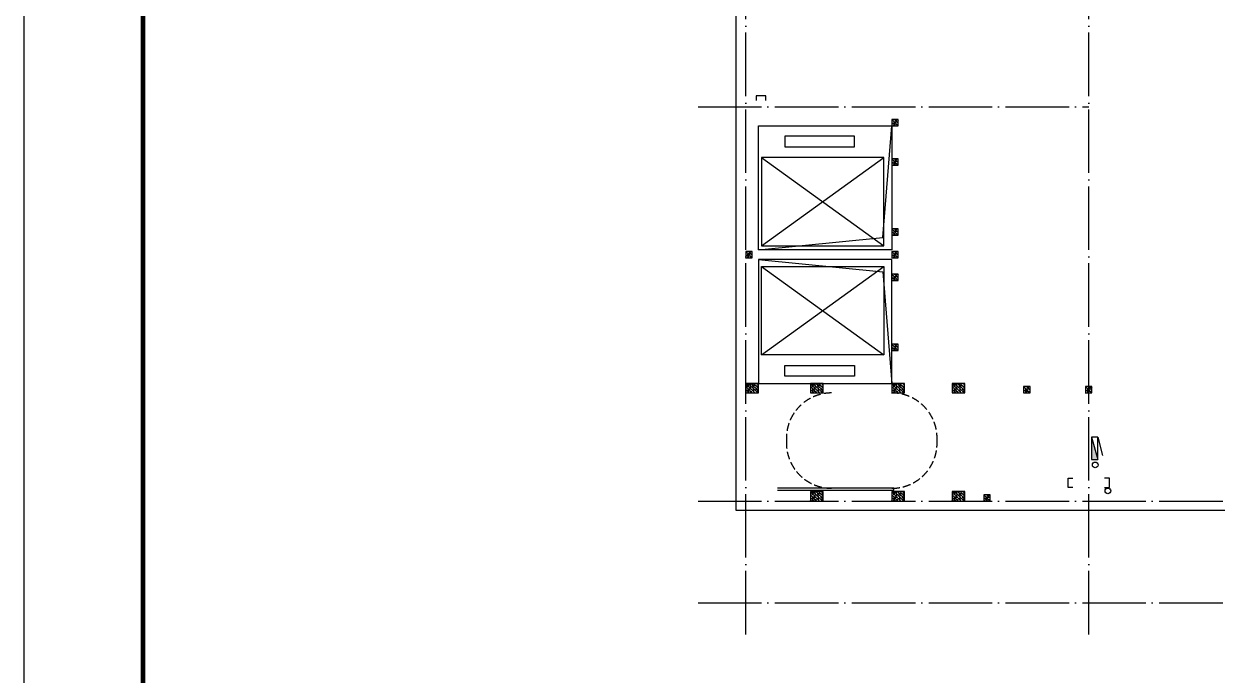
# Model space of a CAD drawing. Extents: x 6843040 to 15500510, y -6507076 to -4940511.
# Drawn here: x 8344932 to 8382504, y -5555980 to -5535491 of the extents above; entities that cross this region are included whole.
import ezdxf

# ---------------------------------------------------------------- set-up
doc = ezdxf.new("R2010")
doc.units = 0
doc.header["$LTSCALE"] = 1000
doc.header["$MEASUREMENT"] = 0
doc.linetypes.add('DASH', pattern=[0.35, 0.25, -0.1])
doc.linetypes.add('DOTE', pattern=[2.42, 2, -0.2, 0.02, -0.2])
for name, color, linetype in [('COLUMN', 10, 'Continuous'), ('DOTE', 8, 'DOTE'), ('E_LINE_6', 11, 'Continuous'), ('EQUIP_消火栓', 7, 'Continuous'), ('EVTR', 2, 'Continuous'), ('FLOOR', 9, 'Continuous'), ('plan-1', 40, 'Continuous'), ('PUB_HATCH', 8, 'Continuous'), ('PUB_TITLE', 4, 'Continuous'), ('S_SURFACE', 6, 'Continuous'), ('STAIR', 2, 'Continuous'), ('VPIPE-消防', 1, 'Continuous'), ('VPIPE-雨水', 4, 'Continuous'), ('建筑细线', 5, 'Continuous')]:
    doc.layers.add(name, color=color, linetype=linetype)

# ---------------------------------------------------------------- blocks, each defined once
blk = doc.blocks.new('3~4构造柱')
at = {"layer": 'PUB_HATCH'}
h = blk.add_hatch(dxfattribs=at)
h.set_pattern_fill('钢筋混凝土', color=256, scale=25, angle=90, style=0)
h.set_pattern_definition([(134.999998, (-1437775.3, -35807.36), (-44.194175, -44.194172), []), (140, (-1437775.3, -35807.36), (15.68804, 179.315045), [18.75, -206.25]), (85, (-1437775.3, -35807.36), (-188.048035, -34.68783), [15, -165]), (190.4514, (-1437774, -35792.42), (-172.35988, 144.62735), [15.93505, -175.28553]), (136.1842, (-1437825.3, -35807.36), (41.37976, 266.81026), [28.125, -309.375]), (186.6356, (-1437821.85, -35785.13), (-243.52946, 233.66568), [23.90257, -262.92825]), (81.1842, (-1437825.3, -35807.36), (-243.52964, 233.6655), [22.5, -247.5]), (111, (-1437812.8, -35782.36), (100.65473, 149.22676), [18.75, -206.25]), (56, (-1437812.8, -35782.36), (-181.28751, 60.82884), [15, -165]), (161.4514, (-1437804.41, -35769.93), (-80.63262, 210.05566), [15.93505, -175.28553]), (127.499998, (-1437775.3, -35807.36), (-83.223463, 3.039967), [0, -163, 0, -167.5, 0, -165.625]), (97.499998, (-1437775.3, -35807.36), (-98.602926, 65.767388), [0, -95.5, 0, -159.25, 0, -63.125]), (57.499998, (-1437775.3, -35863.11), (5.638722, 133.455609), [0, -62.5, 0, -195, 0, -258.75]), (47.499998, (-1437775.3, -35888.11), (-25.02624, 145.796543), [0, -81.25, 0, -129.5, 0, -183.75])])
edge = h.paths.add_edge_path()
edge.add_line((-1131359, 231674), (-1131559, 231674))
edge.add_line((-1131359, 231674), (-1131359, 231874))
edge.add_line((-1131359, 231874), (-1131559, 231874))
edge.add_line((-1131559, 231874), (-1131559, 231674))
h = blk.add_hatch(dxfattribs=at)
h.set_pattern_fill('钢筋混凝土', color=256, scale=25, angle=90, style=0)
h.set_pattern_definition([(134.999998, (-1437775.3, -37042.36), (-44.194175, -44.194172), []), (140, (-1437775.3, -37042.36), (15.68804, 179.315045), [18.75, -206.25]), (85, (-1437775.3, -37042.36), (-188.048035, -34.68783), [15, -165]), (190.4514, (-1437774, -37027.42), (-172.35988, 144.62735), [15.93505, -175.28553]), (136.1842, (-1437825.3, -37042.36), (41.37976, 266.81026), [28.125, -309.375]), (186.6356, (-1437821.85, -37020.13), (-243.52946, 233.66568), [23.90257, -262.92825]), (81.1842, (-1437825.3, -37042.36), (-243.52964, 233.6655), [22.5, -247.5]), (111, (-1437812.8, -37017.36), (100.65473, 149.22676), [18.75, -206.25]), (56, (-1437812.8, -37017.36), (-181.28751, 60.82884), [15, -165]), (161.4514, (-1437804.41, -37004.93), (-80.63262, 210.05566), [15.93505, -175.28553]), (127.499998, (-1437775.3, -37042.36), (-83.223463, 3.039967), [0, -163, 0, -167.5, 0, -165.625]), (97.499998, (-1437775.3, -37042.36), (-98.602926, 65.767388), [0, -95.5, 0, -159.25, 0, -63.125]), (57.499998, (-1437775.3, -37098.11), (5.638722, 133.455609), [0, -62.5, 0, -195, 0, -258.75]), (47.499998, (-1437775.3, -37123.11), (-25.02624, 145.796543), [0, -81.25, 0, -129.5, 0, -183.75])])
edge = h.paths.add_edge_path()
edge.add_line((-1131359, 230439), (-1131559, 230439))
edge.add_line((-1131359, 230439), (-1131359, 230639))
edge.add_line((-1131359, 230639), (-1131559, 230639))
edge.add_line((-1131559, 230639), (-1131559, 230439))
h = blk.add_hatch(dxfattribs=at)
h.set_pattern_fill('钢筋混凝土', color=256, scale=25, angle=90, style=0)
h.set_pattern_definition([(134.999998, (-1437775.3, -39242.36), (-44.194175, -44.194172), []), (140, (-1437775.3, -39242.36), (15.68804, 179.315045), [18.75, -206.25]), (85, (-1437775.3, -39242.36), (-188.048035, -34.68783), [15, -165]), (190.4514, (-1437774, -39227.42), (-172.35988, 144.62735), [15.93505, -175.28553]), (136.1842, (-1437825.3, -39242.36), (41.37976, 266.81026), [28.125, -309.375]), (186.6356, (-1437821.85, -39220.13), (-243.52946, 233.66568), [23.90257, -262.92825]), (81.1842, (-1437825.3, -39242.36), (-243.52964, 233.6655), [22.5, -247.5]), (111, (-1437812.8, -39217.36), (100.65473, 149.22676), [18.75, -206.25]), (56, (-1437812.8, -39217.36), (-181.28751, 60.82884), [15, -165]), (161.4514, (-1437804.42, -39204.93), (-80.63262, 210.05566), [15.93505, -175.28553]), (127.499998, (-1437775.3, -39242.36), (-83.223463, 3.039967), [0, -163, 0, -167.5, 0, -165.625]), (97.499998, (-1437775.3, -39242.36), (-98.602926, 65.767388), [0, -95.5, 0, -159.25, 0, -63.125]), (57.499998, (-1437775.3, -39298.11), (5.638722, 133.455609), [0, -62.5, 0, -195, 0, -258.75]), (47.499998, (-1437775.3, -39323.11), (-25.02624, 145.796543), [0, -81.25, 0, -129.5, 0, -183.75])])
edge = h.paths.add_edge_path()
edge.add_line((-1131359, 228239), (-1131559, 228239))
edge.add_line((-1131359, 228239), (-1131359, 228439))
edge.add_line((-1131359, 228439), (-1131559, 228439))
edge.add_line((-1131559, 228439), (-1131559, 228239))
h = blk.add_hatch(dxfattribs=at)
h.set_pattern_fill('钢筋混凝土', color=256, scale=25, angle=90, style=0)
h.set_pattern_definition([(134.999998, (-1442375.3, -39957.36), (-44.194175, -44.194172), []), (140, (-1442375.3, -39957.36), (15.68804, 179.315045), [18.75, -206.25]), (85, (-1442375.3, -39957.36), (-188.048035, -34.68783), [15, -165]), (190.4514, (-1442374, -39942.42), (-172.35988, 144.62735), [15.93505, -175.28553]), (136.1842, (-1442425.3, -39957.36), (41.37976, 266.81026), [28.125, -309.375]), (186.6356, (-1442421.85, -39935.13), (-243.52946, 233.66568), [23.90257, -262.92825]), (81.1842, (-1442425.3, -39957.36), (-243.52964, 233.6655), [22.5, -247.5]), (111, (-1442412.8, -39932.36), (100.65473, 149.22676), [18.75, -206.25]), (56, (-1442412.8, -39932.36), (-181.28751, 60.82884), [15, -165]), (161.4514, (-1442404.41, -39919.93), (-80.63262, 210.05566), [15.93505, -175.28553]), (127.499998, (-1442375.3, -39957.36), (-83.223463, 3.039967), [0, -163, 0, -167.5, 0, -165.625]), (97.499998, (-1442375.3, -39957.36), (-98.602926, 65.767388), [0, -95.5, 0, -159.25, 0, -63.125]), (57.499998, (-1442375.3, -40013.11), (5.638722, 133.455609), [0, -62.5, 0, -195, 0, -258.75]), (47.499998, (-1442375.3, -40038.11), (-25.02624, 145.796543), [0, -81.25, 0, -129.5, 0, -183.75])])
edge = h.paths.add_edge_path()
edge.add_line((-1135959, 227524), (-1136159, 227524))
edge.add_line((-1135959, 227524), (-1135959, 227724))
edge.add_line((-1135959, 227724), (-1136159, 227724))
edge.add_line((-1136159, 227724), (-1136159, 227524))
h = blk.add_hatch(dxfattribs=at)
h.set_pattern_fill('钢筋混凝土', color=256, scale=25, angle=90, style=0)
h.set_pattern_definition([(134.999998, (-1437775.3, -39957.36), (-44.194175, -44.194172), []), (140, (-1437775.3, -39957.36), (15.68804, 179.315045), [18.75, -206.25]), (85, (-1437775.3, -39957.36), (-188.048035, -34.68783), [15, -165]), (190.4514, (-1437774, -39942.42), (-172.35988, 144.62735), [15.93505, -175.28553]), (136.1842, (-1437825.3, -39957.36), (41.37976, 266.81026), [28.125, -309.375]), (186.6356, (-1437821.85, -39935.13), (-243.52946, 233.66568), [23.90257, -262.92825]), (81.1842, (-1437825.3, -39957.36), (-243.52964, 233.6655), [22.5, -247.5]), (111, (-1437812.8, -39932.36), (100.65473, 149.22676), [18.75, -206.25]), (56, (-1437812.8, -39932.36), (-181.28751, 60.82884), [15, -165]), (161.4514, (-1437804.41, -39919.93), (-80.63262, 210.05566), [15.93505, -175.28553]), (127.499998, (-1437775.3, -39957.36), (-83.223463, 3.039967), [0, -163, 0, -167.5, 0, -165.625]), (97.499998, (-1437775.3, -39957.36), (-98.602926, 65.767388), [0, -95.5, 0, -159.25, 0, -63.125]), (57.499998, (-1437775.3, -40013.11), (5.638722, 133.455609), [0, -62.5, 0, -195, 0, -258.75]), (47.499998, (-1437775.3, -40038.11), (-25.02624, 145.796543), [0, -81.25, 0, -129.5, 0, -183.75])])
edge = h.paths.add_edge_path()
edge.add_line((-1131359, 227524), (-1131559, 227524))
edge.add_line((-1131359, 227524), (-1131359, 227724))
edge.add_line((-1131359, 227724), (-1131559, 227724))
edge.add_line((-1131559, 227724), (-1131559, 227524))
h = blk.add_hatch(dxfattribs=at)
h.set_pattern_fill('钢筋混凝土', color=256, scale=25, angle=90, style=0)
h.set_pattern_definition([(134.999998, (-1437775.3, -40672.36), (-44.194175, -44.194172), []), (140, (-1437775.3, -40672.36), (15.68804, 179.315045), [18.75, -206.25]), (85, (-1437775.3, -40672.36), (-188.048035, -34.68783), [15, -165]), (190.4514, (-1437774, -40657.42), (-172.35988, 144.62735), [15.93505, -175.28553]), (136.1842, (-1437825.3, -40672.36), (41.37976, 266.81026), [28.125, -309.375]), (186.6356, (-1437821.85, -40650.13), (-243.52946, 233.66568), [23.90257, -262.92825]), (81.1842, (-1437825.3, -40672.36), (-243.52964, 233.6655), [22.5, -247.5]), (111, (-1437812.8, -40647.36), (100.65473, 149.22676), [18.75, -206.25]), (56, (-1437812.8, -40647.36), (-181.28751, 60.82884), [15, -165]), (161.4514, (-1437804.41, -40634.93), (-80.63262, 210.05566), [15.93505, -175.28553]), (127.499998, (-1437775.3, -40672.36), (-83.223463, 3.039967), [0, -163, 0, -167.5, 0, -165.625]), (97.499998, (-1437775.3, -40672.36), (-98.602926, 65.767388), [0, -95.5, 0, -159.25, 0, -63.125]), (57.499998, (-1437775.3, -40728.11), (5.638722, 133.455609), [0, -62.5, 0, -195, 0, -258.75]), (47.499998, (-1437775.3, -40753.11), (-25.02624, 145.796543), [0, -81.25, 0, -129.5, 0, -183.75])])
edge = h.paths.add_edge_path()
edge.add_line((-1131359, 226809), (-1131559, 226809))
edge.add_line((-1131359, 226809), (-1131359, 227009))
edge.add_line((-1131359, 227009), (-1131559, 227009))
edge.add_line((-1131559, 227009), (-1131559, 226809))
h = blk.add_hatch(dxfattribs=at)
h.set_pattern_fill('钢筋混凝土', color=256, scale=25, angle=90, style=0)
h.set_pattern_definition([(134.999998, (-1437775.3, -42872.36), (-44.194175, -44.194172), []), (140, (-1437775.3, -42872.36), (15.68804, 179.315045), [18.75, -206.25]), (85, (-1437775.3, -42872.36), (-188.048035, -34.68783), [15, -165]), (190.4514, (-1437774, -42857.42), (-172.35988, 144.62735), [15.93505, -175.28553]), (136.1842, (-1437825.3, -42872.36), (41.37976, 266.81026), [28.125, -309.375]), (186.6356, (-1437821.85, -42850.13), (-243.52946, 233.66568), [23.90257, -262.92825]), (81.1842, (-1437825.3, -42872.36), (-243.52964, 233.6655), [22.5, -247.5]), (111, (-1437812.8, -42847.36), (100.65473, 149.22676), [18.75, -206.25]), (56, (-1437812.8, -42847.36), (-181.28751, 60.82884), [15, -165]), (161.4514, (-1437804.42, -42834.93), (-80.63262, 210.05566), [15.93505, -175.28553]), (127.499998, (-1437775.3, -42872.36), (-83.223463, 3.039967), [0, -163, 0, -167.5, 0, -165.625]), (97.499998, (-1437775.3, -42872.36), (-98.602926, 65.767388), [0, -95.5, 0, -159.25, 0, -63.125]), (57.499998, (-1437775.3, -42928.11), (5.638722, 133.455609), [0, -62.5, 0, -195, 0, -258.75]), (47.499998, (-1437775.3, -42953.11), (-25.02624, 145.796543), [0, -81.25, 0, -129.5, 0, -183.75])])
edge = h.paths.add_edge_path()
edge.add_line((-1131359, 224609), (-1131559, 224609))
edge.add_line((-1131359, 224609), (-1131359, 224809))
edge.add_line((-1131359, 224809), (-1131559, 224809))
edge.add_line((-1131559, 224809), (-1131559, 224609))
h = blk.add_hatch(dxfattribs=at)
h.set_pattern_fill('钢筋混凝土', color=256, scale=25, angle=90, style=0)
h.set_pattern_definition([(134.999998, (-1442375.3, -44207.36), (-44.194175, -44.194172), []), (140, (-1442375.3, -44207.36), (15.68804, 179.315045), [18.75, -206.25]), (85, (-1442375.3, -44207.36), (-188.048035, -34.68783), [15, -165]), (190.4514, (-1442374, -44192.42), (-172.35988, 144.62735), [15.93505, -175.28553]), (136.1842, (-1442425.3, -44207.36), (41.37976, 266.81026), [28.125, -309.375]), (186.6356, (-1442421.85, -44185.13), (-243.52946, 233.66568), [23.90257, -262.92825]), (81.1842, (-1442425.3, -44207.36), (-243.52964, 233.6655), [22.5, -247.5]), (111, (-1442412.8, -44182.36), (100.65473, 149.22676), [18.75, -206.25]), (56, (-1442412.8, -44182.36), (-181.28751, 60.82884), [15, -165]), (161.4514, (-1442404.42, -44169.93), (-80.63262, 210.05566), [15.93505, -175.28553]), (127.499998, (-1442375.3, -44207.36), (-83.223463, 3.039967), [0, -163, 0, -167.5, 0, -165.625]), (97.499998, (-1442375.3, -44207.36), (-98.602926, 65.767388), [0, -95.5, 0, -159.25, 0, -63.125]), (57.499998, (-1442375.3, -44263.11), (5.638722, 133.455609), [0, -62.5, 0, -195, 0, -258.75]), (47.499998, (-1442375.3, -44288.11), (-25.02624, 145.796543), [0, -81.25, 0, -129.5, 0, -183.75])])
edge = h.paths.add_edge_path()
edge.add_line((-1135759, 223274), (-1136159, 223274))
edge.add_line((-1135759, 223274), (-1135759, 223574))
edge.add_line((-1135759, 223574), (-1136159, 223574))
edge.add_line((-1136159, 223574), (-1136159, 223274))
h = blk.add_hatch(dxfattribs=at)
h.set_pattern_fill('钢筋混凝土', color=256, scale=25, angle=90, style=0)
h.set_pattern_definition([(134.999998, (-1440335.3, -44207.36), (-44.194175, -44.194172), []), (140, (-1440335.3, -44207.36), (15.68804, 179.315045), [18.75, -206.25]), (85, (-1440335.3, -44207.36), (-188.048035, -34.68783), [15, -165]), (190.4514, (-1440334, -44192.42), (-172.35988, 144.62735), [15.93505, -175.28553]), (136.1842, (-1440385.3, -44207.36), (41.37976, 266.81026), [28.125, -309.375]), (186.6356, (-1440381.85, -44185.13), (-243.52946, 233.66568), [23.90257, -262.92825]), (81.1842, (-1440385.3, -44207.36), (-243.52964, 233.6655), [22.5, -247.5]), (111, (-1440372.8, -44182.36), (100.65473, 149.22676), [18.75, -206.25]), (56, (-1440372.8, -44182.36), (-181.28751, 60.82884), [15, -165]), (161.4514, (-1440364.42, -44169.93), (-80.63262, 210.05566), [15.93505, -175.28553]), (127.499998, (-1440335.3, -44207.36), (-83.223463, 3.039967), [0, -163, 0, -167.5, 0, -165.625]), (97.499998, (-1440335.3, -44207.36), (-98.602926, 65.767388), [0, -95.5, 0, -159.25, 0, -63.125]), (57.499998, (-1440335.3, -44263.11), (5.638722, 133.455609), [0, -62.5, 0, -195, 0, -258.75]), (47.499998, (-1440335.3, -44288.11), (-25.02624, 145.796543), [0, -81.25, 0, -129.5, 0, -183.75])])
edge = h.paths.add_edge_path()
edge.add_line((-1133719, 223274), (-1134119, 223274))
edge.add_line((-1133719, 223274), (-1133719, 223574))
edge.add_line((-1133719, 223574), (-1134119, 223574))
edge.add_line((-1134119, 223574), (-1134119, 223274))
h = blk.add_hatch(dxfattribs=at)
h.set_pattern_fill('钢筋混凝土', color=256, scale=25, angle=90, style=0)
h.set_pattern_definition([(134.999998, (-1437775.3, -44207.36), (-44.194175, -44.194172), []), (140, (-1437775.3, -44207.36), (15.68804, 179.315045), [18.75, -206.25]), (85, (-1437775.3, -44207.36), (-188.048035, -34.68783), [15, -165]), (190.4514, (-1437774, -44192.42), (-172.35988, 144.62735), [15.93505, -175.28553]), (136.1842, (-1437825.3, -44207.36), (41.37976, 266.81026), [28.125, -309.375]), (186.6356, (-1437821.85, -44185.13), (-243.52946, 233.66568), [23.90257, -262.92825]), (81.1842, (-1437825.3, -44207.36), (-243.52964, 233.6655), [22.5, -247.5]), (111, (-1437812.8, -44182.36), (100.65473, 149.22676), [18.75, -206.25]), (56, (-1437812.8, -44182.36), (-181.28751, 60.82884), [15, -165]), (161.4514, (-1437804.42, -44169.93), (-80.63262, 210.05566), [15.93505, -175.28553]), (127.499998, (-1437775.3, -44207.36), (-83.223463, 3.039967), [0, -163, 0, -167.5, 0, -165.625]), (97.499998, (-1437775.3, -44207.36), (-98.602926, 65.767388), [0, -95.5, 0, -159.25, 0, -63.125]), (57.499998, (-1437775.3, -44263.11), (5.638722, 133.455609), [0, -62.5, 0, -195, 0, -258.75]), (47.499998, (-1437775.3, -44288.11), (-25.02624, 145.796543), [0, -81.25, 0, -129.5, 0, -183.75])])
edge = h.paths.add_edge_path()
edge.add_line((-1131159, 223274), (-1131559, 223274))
edge.add_line((-1131159, 223274), (-1131159, 223574))
edge.add_line((-1131159, 223574), (-1131559, 223574))
edge.add_line((-1131559, 223574), (-1131559, 223274))
h = blk.add_hatch(dxfattribs=at)
h.set_pattern_fill('钢筋混凝土', color=256, scale=25, angle=90, style=0)
h.set_pattern_definition([(134.999998, (-1435875.3, -44207.36), (-44.194175, -44.194172), []), (140, (-1435875.3, -44207.36), (15.68804, 179.315045), [18.75, -206.25]), (85, (-1435875.3, -44207.36), (-188.048035, -34.68783), [15, -165]), (190.4514, (-1435874, -44192.42), (-172.35988, 144.62735), [15.93505, -175.28553]), (136.1842, (-1435925.3, -44207.36), (41.37976, 266.81026), [28.125, -309.375]), (186.6356, (-1435921.85, -44185.13), (-243.52946, 233.66568), [23.90257, -262.92825]), (81.1842, (-1435925.3, -44207.36), (-243.52964, 233.6655), [22.5, -247.5]), (111, (-1435912.8, -44182.36), (100.65473, 149.22676), [18.75, -206.25]), (56, (-1435912.8, -44182.36), (-181.28751, 60.82884), [15, -165]), (161.4514, (-1435904.42, -44169.93), (-80.63262, 210.05566), [15.93505, -175.28553]), (127.499998, (-1435875.3, -44207.36), (-83.223463, 3.039967), [0, -163, 0, -167.5, 0, -165.625]), (97.499998, (-1435875.3, -44207.36), (-98.602926, 65.767388), [0, -95.5, 0, -159.25, 0, -63.125]), (57.499998, (-1435875.3, -44263.11), (5.638722, 133.455609), [0, -62.5, 0, -195, 0, -258.75]), (47.499998, (-1435875.3, -44288.11), (-25.02624, 145.796543), [0, -81.25, 0, -129.5, 0, -183.75])])
edge = h.paths.add_edge_path()
edge.add_line((-1129259, 223274), (-1129659, 223274))
edge.add_line((-1129259, 223274), (-1129259, 223574))
edge.add_line((-1129259, 223574), (-1129659, 223574))
edge.add_line((-1129659, 223574), (-1129659, 223274))
h = blk.add_hatch(dxfattribs=at)
h.set_pattern_fill('钢筋混凝土', color=256, scale=25, angle=90, style=0)
h.set_pattern_definition([(134.999998, (-1433625.3, -44207.36), (-44.194175, -44.194172), []), (140, (-1433625.3, -44207.36), (15.68804, 179.315045), [18.75, -206.25]), (85, (-1433625.3, -44207.36), (-188.048035, -34.68783), [15, -165]), (190.4514, (-1433624, -44192.42), (-172.35988, 144.62735), [15.93505, -175.28553]), (136.1842, (-1433675.3, -44207.36), (41.37976, 266.81026), [28.125, -309.375]), (186.6356, (-1433671.85, -44185.13), (-243.52946, 233.66568), [23.90257, -262.92825]), (81.1842, (-1433675.3, -44207.36), (-243.52964, 233.6655), [22.5, -247.5]), (111, (-1433662.8, -44182.36), (100.65473, 149.22676), [18.75, -206.25]), (56, (-1433662.8, -44182.36), (-181.28751, 60.82884), [15, -165]), (161.4514, (-1433654.41, -44169.93), (-80.63262, 210.05566), [15.93505, -175.28553]), (127.499998, (-1433625.3, -44207.36), (-83.223463, 3.039967), [0, -163, 0, -167.5, 0, -165.625]), (97.499998, (-1433625.3, -44207.36), (-98.602926, 65.767388), [0, -95.5, 0, -159.25, 0, -63.125]), (57.499998, (-1433625.3, -44263.11), (5.638722, 133.455609), [0, -62.5, 0, -195, 0, -258.75]), (47.499998, (-1433625.3, -44288.11), (-25.02624, 145.796543), [0, -81.25, 0, -129.5, 0, -183.75])])
edge = h.paths.add_edge_path()
edge.add_line((-1127209, 223274), (-1127409, 223274))
edge.add_line((-1127209, 223274), (-1127209, 223474))
edge.add_line((-1127209, 223474), (-1127409, 223474))
edge.add_line((-1127409, 223474), (-1127409, 223274))
h = blk.add_hatch(dxfattribs=at)
h.set_pattern_fill('钢筋混凝土', color=256, scale=25, angle=90, style=0)
h.set_pattern_definition([(134.999998, (-1431675.3, -44207.36), (-44.194175, -44.194172), []), (140, (-1431675.3, -44207.36), (15.68804, 179.315045), [18.75, -206.25]), (85, (-1431675.3, -44207.36), (-188.048035, -34.68783), [15, -165]), (190.4514, (-1431674, -44192.42), (-172.35988, 144.62735), [15.93505, -175.28553]), (136.1842, (-1431725.3, -44207.36), (41.37976, 266.81026), [28.125, -309.375]), (186.6356, (-1431721.85, -44185.13), (-243.52946, 233.66568), [23.90257, -262.92825]), (81.1842, (-1431725.3, -44207.36), (-243.52964, 233.6655), [22.5, -247.5]), (111, (-1431712.8, -44182.36), (100.65473, 149.22676), [18.75, -206.25]), (56, (-1431712.8, -44182.36), (-181.28751, 60.82884), [15, -165]), (161.4514, (-1431704.41, -44169.93), (-80.63262, 210.05566), [15.93505, -175.28553]), (127.499998, (-1431675.3, -44207.36), (-83.223463, 3.039967), [0, -163, 0, -167.5, 0, -165.625]), (97.499998, (-1431675.3, -44207.36), (-98.602926, 65.767388), [0, -95.5, 0, -159.25, 0, -63.125]), (57.499998, (-1431675.3, -44263.11), (5.638722, 133.455609), [0, -62.5, 0, -195, 0, -258.75]), (47.499998, (-1431675.3, -44288.11), (-25.02624, 145.796543), [0, -81.25, 0, -129.5, 0, -183.75])])
edge = h.paths.add_edge_path()
edge.add_line((-1125259, 223274), (-1125459, 223274))
edge.add_line((-1125259, 223274), (-1125259, 223474))
edge.add_line((-1125259, 223474), (-1125459, 223474))
edge.add_line((-1125459, 223474), (-1125459, 223274))
h = blk.add_hatch(dxfattribs=at)
h.set_pattern_fill('钢筋混凝土', color=256, scale=25, angle=90, style=0)
h.set_pattern_definition([(134.999998, (-1440335.3, -47607.36), (-44.194175, -44.194172), []), (140, (-1440335.3, -47607.36), (15.68804, 179.315045), [18.75, -206.25]), (85, (-1440335.3, -47607.36), (-188.048035, -34.68783), [15, -165]), (190.4514, (-1440334, -47592.42), (-172.35988, 144.62735), [15.93505, -175.28553]), (136.1842, (-1440385.3, -47607.36), (41.37976, 266.81026), [28.125, -309.375]), (186.6356, (-1440381.85, -47585.13), (-243.52946, 233.66568), [23.90257, -262.92825]), (81.1842, (-1440385.3, -47607.36), (-243.52964, 233.6655), [22.5, -247.5]), (111, (-1440372.8, -47582.36), (100.65473, 149.22676), [18.75, -206.25]), (56, (-1440372.8, -47582.36), (-181.28751, 60.82884), [15, -165]), (161.4514, (-1440364.42, -47569.93), (-80.63262, 210.05566), [15.93505, -175.28553]), (127.499998, (-1440335.3, -47607.36), (-83.223463, 3.039967), [0, -163, 0, -167.5, 0, -165.625]), (97.499998, (-1440335.3, -47607.36), (-98.602926, 65.767388), [0, -95.5, 0, -159.25, 0, -63.125]), (57.499998, (-1440335.3, -47663.11), (5.638722, 133.455609), [0, -62.5, 0, -195, 0, -258.75]), (47.499998, (-1440335.3, -47688.11), (-25.02624, 145.796543), [0, -81.25, 0, -129.5, 0, -183.75])])
edge = h.paths.add_edge_path()
edge.add_line((-1133719, 219874), (-1134119, 219874))
edge.add_line((-1133719, 219874), (-1133719, 220174))
edge.add_line((-1133719, 220174), (-1134119, 220174))
edge.add_line((-1134119, 220174), (-1134119, 219874))
h = blk.add_hatch(dxfattribs=at)
h.set_pattern_fill('钢筋混凝土', color=256, scale=25, angle=90, style=0)
h.set_pattern_definition([(134.999998, (-1437775.3, -47607.36), (-44.194175, -44.194172), []), (140, (-1437775.3, -47607.36), (15.68804, 179.315045), [18.75, -206.25]), (85, (-1437775.3, -47607.36), (-188.048035, -34.68783), [15, -165]), (190.4514, (-1437774, -47592.42), (-172.35988, 144.62735), [15.93505, -175.28553]), (136.1842, (-1437825.3, -47607.36), (41.37976, 266.81026), [28.125, -309.375]), (186.6356, (-1437821.85, -47585.13), (-243.52946, 233.66568), [23.90257, -262.92825]), (81.1842, (-1437825.3, -47607.36), (-243.52964, 233.6655), [22.5, -247.5]), (111, (-1437812.8, -47582.36), (100.65473, 149.22676), [18.75, -206.25]), (56, (-1437812.8, -47582.36), (-181.28751, 60.82884), [15, -165]), (161.4514, (-1437804.42, -47569.93), (-80.63262, 210.05566), [15.93505, -175.28553]), (127.499998, (-1437775.3, -47607.36), (-83.223463, 3.039967), [0, -163, 0, -167.5, 0, -165.625]), (97.499998, (-1437775.3, -47607.36), (-98.602926, 65.767388), [0, -95.5, 0, -159.25, 0, -63.125]), (57.499998, (-1437775.3, -47663.11), (5.638722, 133.455609), [0, -62.5, 0, -195, 0, -258.75]), (47.499998, (-1437775.3, -47688.11), (-25.02624, 145.796543), [0, -81.25, 0, -129.5, 0, -183.75])])
edge = h.paths.add_edge_path()
edge.add_line((-1131159, 219874), (-1131559, 219874))
edge.add_line((-1131159, 219874), (-1131159, 220174))
edge.add_line((-1131159, 220174), (-1131559, 220174))
edge.add_line((-1131559, 220174), (-1131559, 219874))
h = blk.add_hatch(dxfattribs=at)
h.set_pattern_fill('钢筋混凝土', color=256, scale=25, angle=90, style=0)
h.set_pattern_definition([(134.999998, (-1435875.3, -47607.36), (-44.194175, -44.194172), []), (140, (-1435875.3, -47607.36), (15.68804, 179.315045), [18.75, -206.25]), (85, (-1435875.3, -47607.36), (-188.048035, -34.68783), [15, -165]), (190.4514, (-1435874, -47592.42), (-172.35988, 144.62735), [15.93505, -175.28553]), (136.1842, (-1435925.3, -47607.36), (41.37976, 266.81026), [28.125, -309.375]), (186.6356, (-1435921.85, -47585.13), (-243.52946, 233.66568), [23.90257, -262.92825]), (81.1842, (-1435925.3, -47607.36), (-243.52964, 233.6655), [22.5, -247.5]), (111, (-1435912.8, -47582.36), (100.65473, 149.22676), [18.75, -206.25]), (56, (-1435912.8, -47582.36), (-181.28751, 60.82884), [15, -165]), (161.4514, (-1435904.42, -47569.93), (-80.63262, 210.05566), [15.93505, -175.28553]), (127.499998, (-1435875.3, -47607.36), (-83.223463, 3.039967), [0, -163, 0, -167.5, 0, -165.625]), (97.499998, (-1435875.3, -47607.36), (-98.602926, 65.767388), [0, -95.5, 0, -159.25, 0, -63.125]), (57.499998, (-1435875.3, -47663.11), (5.638722, 133.455609), [0, -62.5, 0, -195, 0, -258.75]), (47.499998, (-1435875.3, -47688.11), (-25.02624, 145.796543), [0, -81.25, 0, -129.5, 0, -183.75])])
edge = h.paths.add_edge_path()
edge.add_line((-1129259, 219874), (-1129659, 219874))
edge.add_line((-1129259, 219874), (-1129259, 220174))
edge.add_line((-1129259, 220174), (-1129659, 220174))
edge.add_line((-1129659, 220174), (-1129659, 219874))
h = blk.add_hatch(dxfattribs=at)
h.set_pattern_fill('钢筋混凝土', color=256, scale=25, angle=90, style=0)
h.set_pattern_definition([(134.999998, (-1434875.3, -47607.36), (-44.194175, -44.194172), []), (140, (-1434875.3, -47607.36), (15.68804, 179.315045), [18.75, -206.25]), (85, (-1434875.3, -47607.36), (-188.048035, -34.68783), [15, -165]), (190.4514, (-1434874, -47592.42), (-172.35988, 144.62735), [15.93505, -175.28553]), (136.1842, (-1434925.3, -47607.36), (41.37976, 266.81026), [28.125, -309.375]), (186.6356, (-1434921.85, -47585.13), (-243.52946, 233.66568), [23.90257, -262.92825]), (81.1842, (-1434925.3, -47607.36), (-243.52964, 233.6655), [22.5, -247.5]), (111, (-1434912.8, -47582.36), (100.65473, 149.22676), [18.75, -206.25]), (56, (-1434912.8, -47582.36), (-181.28751, 60.82884), [15, -165]), (161.4514, (-1434904.41, -47569.93), (-80.63262, 210.05566), [15.93505, -175.28553]), (127.499998, (-1434875.3, -47607.36), (-83.223463, 3.039967), [0, -163, 0, -167.5, 0, -165.625]), (97.499998, (-1434875.3, -47607.36), (-98.602926, 65.767388), [0, -95.5, 0, -159.25, 0, -63.125]), (57.499998, (-1434875.3, -47663.11), (5.638722, 133.455609), [0, -62.5, 0, -195, 0, -258.75]), (47.499998, (-1434875.3, -47688.11), (-25.02624, 145.796543), [0, -81.25, 0, -129.5, 0, -183.75])])
edge = h.paths.add_edge_path()
edge.add_line((-1128459, 219874), (-1128659, 219874))
edge.add_line((-1128459, 219874), (-1128459, 220074))
edge.add_line((-1128459, 220074), (-1128659, 220074))
edge.add_line((-1128659, 220074), (-1128659, 219874))
at = {"layer": 'COLUMN'}
for points in [[(-1131559, 231674), (-1131359, 231674), (-1131359, 231874), (-1131559, 231874)], [(-1131559, 230439), (-1131359, 230439), (-1131359, 230639), (-1131559, 230639)], [(-1131559, 228239), (-1131359, 228239), (-1131359, 228439), (-1131559, 228439)], [(-1136159, 227524), (-1135959, 227524), (-1135959, 227724), (-1136159, 227724)], [(-1131559, 227524), (-1131359, 227524), (-1131359, 227724), (-1131559, 227724)], [(-1131559, 226809), (-1131359, 226809), (-1131359, 227009), (-1131559, 227009)], [(-1131559, 224609), (-1131359, 224609), (-1131359, 224809), (-1131559, 224809)], [(-1136159, 223274), (-1135759, 223274), (-1135759, 223574), (-1136159, 223574)], [(-1134119, 223274), (-1133719, 223274), (-1133719, 223574), (-1134119, 223574)], [(-1131559, 223274), (-1131159, 223274), (-1131159, 223574), (-1131559, 223574)], [(-1129659, 223274), (-1129259, 223274), (-1129259, 223574), (-1129659, 223574)], [(-1127409, 223274), (-1127209, 223274), (-1127209, 223474), (-1127409, 223474)], [(-1125459, 223274), (-1125259, 223274), (-1125259, 223474), (-1125459, 223474)], [(-1134119, 219874), (-1133719, 219874), (-1133719, 220174), (-1134119, 220174)], [(-1131559, 219874), (-1131159, 219874), (-1131159, 220174), (-1131559, 220174)], [(-1129659, 219874), (-1129259, 219874), (-1129259, 220174), (-1129659, 220174)], [(-1128659, 219874), (-1128459, 219874), (-1128459, 220074), (-1128659, 220074)]]:
    blk.add_lwpolyline(points, close=True, dxfattribs=at)
blk = doc.blocks.new('$TWTSYS$00000508')
for p, q in [((-0.5, 0.5), (0.324, 1.224)), ((-0.5, 0.5), (-0.5, -0.5)), ((-0.5, -0.5), (0.5, 0.5)), ((0.5, 0.5), (-0.5, 0.5)), ((0.5, -0.5), (0.5, 0.5)), ((-0.5, -0.5), (0.5, -0.5))]:
    blk.add_line(p, q)
blk.add_solid([(0.5, -0.5), (0.5, 0.5), (-0.5, -0.5)])
blk = doc.blocks.new('三、四层排水消防0922')
at = {"layer": 'VPIPE-消防'}
blk.add_circle((8378665, -5549367), 90, dxfattribs=at)
at = {"layer": 'VPIPE-雨水'}
blk.add_circle((8379064, -5550183), 90, dxfattribs=at)
at = {"layer": 'EQUIP_消火栓', "xscale": -700, "yscale": -200, "zscale": 700, "rotation": 90}
blk.add_blockref('$TWTSYS$00000508', (8378647, -5548848), dxfattribs=at)

msp = doc.modelspace()

# ---------------------------------------------------------------- linework, layer by layer
msp.add_lwpolyline([(8420911.7, -5550802), (8367361.7, -5550802), (8367361.7, -5498852)])
at = {"layer": 'DOTE'}
for p, q in [((8367661.7, -5554702), (8367661.7, -5485702.5)), ((8378461.7, -5554702), (8378461.7, -5485702.5)), ((8366161.7, -5538102), (8378461.7, -5538102)), ((8366161.7, -5550502), (8499702.5, -5550502)), ((8366161.7, -5553702), (8499702.5, -5553702))]:
    msp.add_line(p, q, dxfattribs=at)
at = {"layer": 'E_LINE_6'}
for points in [[(8368061.7, -5542602), (8368061.7, -5538702), (8372261.7, -5538702), (8372261.7, -5542602), (8368061.7, -5542602), (8371973.3, -5542215.7), (8372261.7, -5538702)], [(8368061.7, -5542902), (8368061.7, -5546802), (8372261.7, -5546802), (8372261.7, -5542902), (8368061.7, -5542902), (8371973.3, -5543288.3), (8372261.7, -5546802)]]:
    msp.add_lwpolyline(points, dxfattribs=at)
at = {"layer": 'EVTR'}
for p, q in [((8368161.7, -5539697), (8372011.7, -5542477)), ((8368161.7, -5542477), (8372011.7, -5539697)), ((8368161.7, -5545907), (8372011.7, -5543127)), ((8368161.7, -5543127), (8372011.7, -5545907))]:
    msp.add_line(p, q, dxfattribs=at)
for points in [[(8368891.7, -5539362), (8371081.7, -5539362), (8371081.7, -5539027), (8368891.7, -5539027)], [(8368161.7, -5542477), (8372011.7, -5542477), (8372011.7, -5539697), (8368161.7, -5539697)], [(8368161.7, -5543127), (8372011.7, -5543127), (8372011.7, -5545907), (8368161.7, -5545907)], [(8368891.7, -5546242), (8371081.7, -5546242), (8371081.7, -5546577), (8368891.7, -5546577)]]:
    msp.add_lwpolyline(points, close=True, dxfattribs=at)
at = {"layer": 'FLOOR', "linetype": 'DASH'}
for points in [[(8370366.6, -5550102, -0.4297216), (8368943.6, -5548602, -0.4297216), (8370366.6, -5547102)], [(8370366.6, -5550102, -0.4297216), (8368943.6, -5548602, -0.4297216), (8370366.6, -5547102)], [(8372261.7, -5550102, 0.4297216), (8373684.7, -5548602, 0.4297216), (8372261.7, -5547102)]]:
    msp.add_lwpolyline(points, format="xyb", dxfattribs=at)
at = {"layer": 'PUB_TITLE'}
msp.add_lwpolyline([(8344931.8, -5601001.4), (8523281.8, -5601001.4), (8523281.8, -5474851.4), (8344931.8, -5474851.4)], close=True, dxfattribs=at)
at = {"layer": 'PUB_TITLE', "const_width": 150}
msp.add_lwpolyline([(8348681.8, -5599501.4), (8521781.8, -5599501.4), (8521781.8, -5476351.4), (8348681.8, -5476351.4)], close=True, dxfattribs=at)
at = {"layer": 'S_SURFACE'}
for points in [[(8368291.4, -5537902), (8368291.4, -5537752), (8367991.4, -5537752), (8367991.4, -5537902)], [(8377961.7, -5550079.9), (8377811.7, -5550079.9), (8377811.7, -5549779.9), (8377961.7, -5549779.9)], [(8378961.7, -5550079.9), (8379111.7, -5550079.9), (8379111.7, -5549779.9), (8378961.7, -5549779.9)]]:
    msp.add_lwpolyline(points, dxfattribs=at)
at = {"layer": 'STAIR'}
msp.add_lwpolyline([(8368661.7, -5550162), (8372321.7, -5550162), (8372321.7, -5550102), (8368661.7, -5550102)], dxfattribs=at)

# ---------------------------------------------------------------- block references
at = {"layer": 'plan-1'}
msp.add_blockref('三、四层排水消防0922', (0, 0), dxfattribs=at)
at = {"layer": '建筑细线'}
msp.add_blockref('3~4构造柱', (9503820.7, -5770376.6), dxfattribs=at)

doc.saveas('drawing.dxf')
